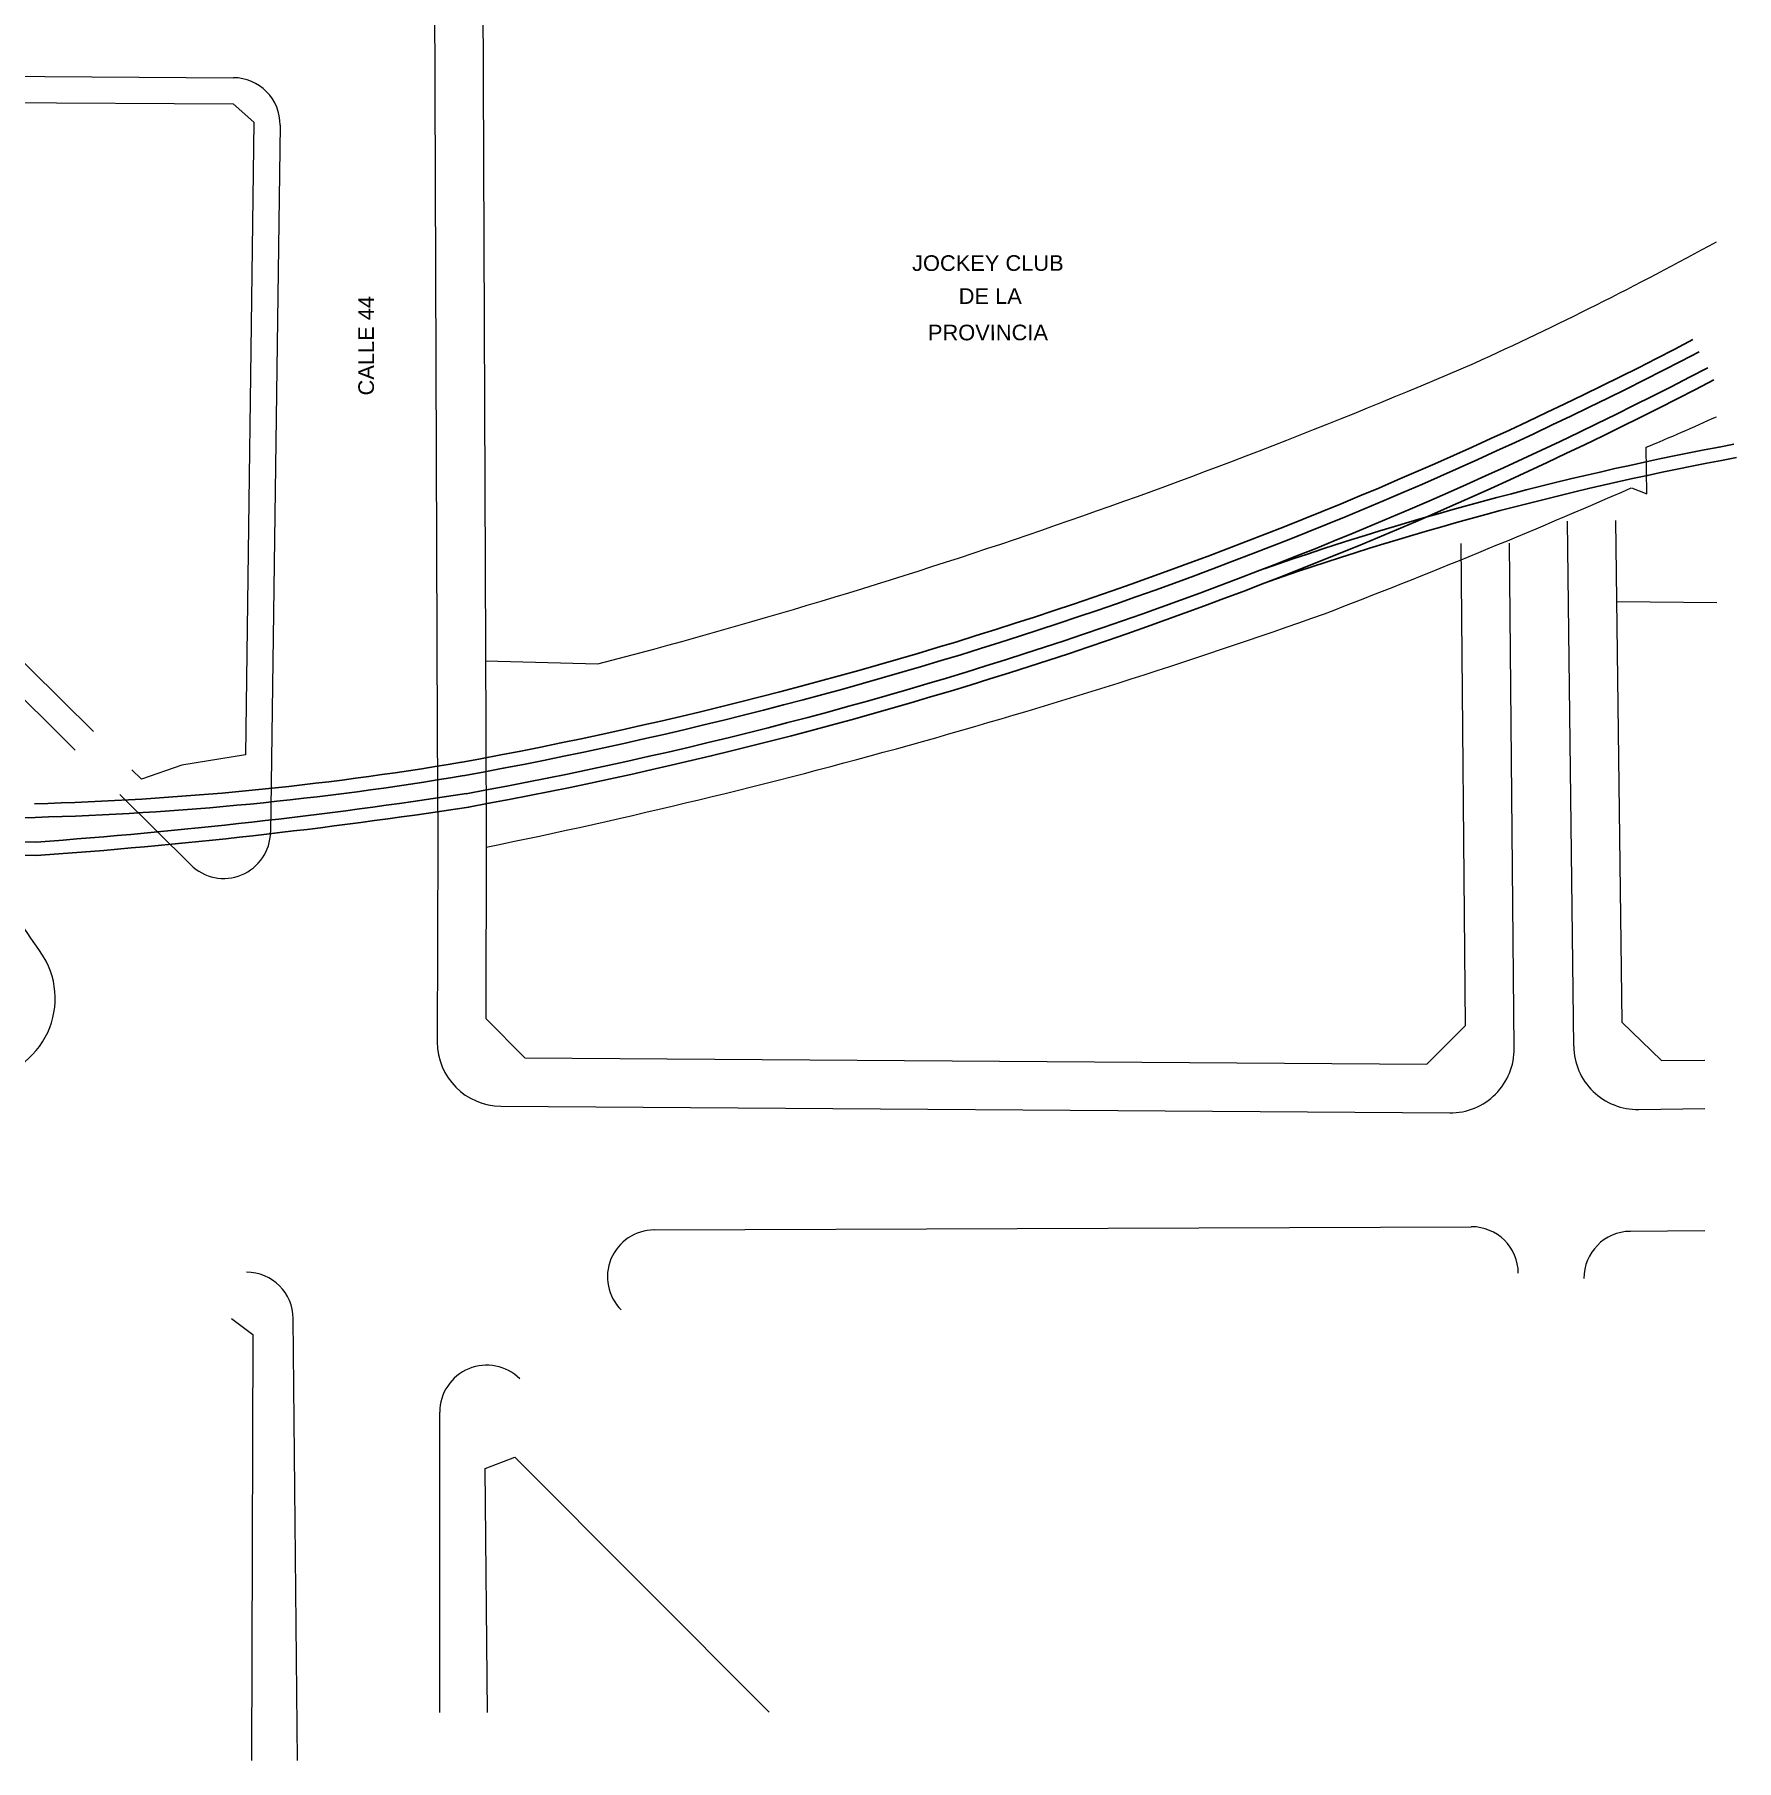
# Model space of a CAD drawing. Header units: millimetres. Extents: x 2669 to 3716, y 1967 to 2664.
# Drawn here: x 3451.3 to 3669.1, y 2107.9 to 2328.9 of the extents above; entities that cross this region are included whole.
import ezdxf
from ezdxf.enums import TextEntityAlignment as Align

# ---------------------------------------------------------------- set-up
doc = ezdxf.new("R2010")
doc.units = ezdxf.units.MM
doc.layers.add('01 Textos', color=7, linetype='Continuous', lineweight=15)
doc.layers.add('03 Manzanas', color=253, linetype='Continuous', lineweight=15)
doc.layers.add('vías', color=8, linetype='Continuous')
doc.styles.add('ROMANS', font='arial.ttf', dxfattribs={"width": 0.7})

msp = doc.modelspace()

# ---------------------------------------------------------------- linework, layer by layer
at = {"layer": '03 Manzanas'}
for p, q in [((3502.27, 2379.38), (3502.83, 2239.75)), ((3647.45, 2266.58), (3648.29, 2199.37)), ((3640.69, 2199.12), (3640.1, 2263.79)), ((3502.83, 2239.75), (3502.89, 2225.88)), ((3502.89, 2225.88), (3502.83, 2199.92)), ((3510.98, 2191.69), (3632.43, 2190.84)), ((3656.62, 2191.27), (3665.08, 2191.39)), ((3530.59, 2175.86), (3635.18, 2176.26)), ((3665.09, 2175.75), (3655.54, 2175.67)), ((3484.94, 2107.94), (3484.39, 2164.51)), ((3503.17, 2114.08), (3503.15, 2152.54))]:
    msp.add_line(p, q, dxfattribs=at)
at = {"layer": '03 Manzanas', "color": 7, "lineweight": 5}
for p, q in [((3508.49, 2379.39), (3509.05, 2239.77)), ((3381.9, 2320.62), (3476.68, 2320.01)), ((3458.82, 2239.65), (3379.66, 2318.05)), ((3476.68, 2320.01), (3479.35, 2317.66)), ((3479.35, 2317.66), (3478.27, 2236.66)), ((3657.65, 2270.1), (3657.58, 2276.06)), ((3655.68, 2270.86), (3657.65, 2270.1)), ((3653.67, 2266.66), (3654.48, 2202.46)), ((3634.44, 2202.04), (3633.88, 2263.74)), ((3653.8, 2256.3), (3666.62, 2256.18)), ((3509.01, 2248.7), (3523.39, 2248.32)), ((3509.05, 2239.77), (3509.1, 2225.86)), ((3478.27, 2236.66), (3470.11, 2235.35)), ((3464.96, 2233.57), (3463.74, 2234.78)), ((3470.11, 2235.35), (3464.96, 2233.57)), ((3509.1, 2225.86), (3509.06, 2202.93)), ((3514.04, 2197.89), (3509.06, 2202.93)), ((3629.49, 2197.08), (3634.44, 2202.04)), ((3659.54, 2197.53), (3654.48, 2202.46)), ((3514.04, 2197.89), (3629.49, 2197.08)), ((3659.54, 2197.53), (3665.07, 2197.61)), ((3476.5, 2164.5), (3479.21, 2162.46)), ((3479.21, 2162.46), (3479.05, 2107.93)), ((3508.95, 2145.33), (3512.74, 2146.78)), ((3512.74, 2146.78), (3545.3, 2114.13)), ((3509.24, 2114.09), (3508.95, 2145.33))]:
    msp.add_line(p, q, dxfattribs=at)
at = {"layer": '03 Manzanas', "lineweight": 5}
for p, q in [((3383.55, 2323.97), (3476.74, 2323.37)), ((3482.7, 2317.28), (3481.49, 2226.78)), ((3456.46, 2237.27), (3379.28, 2313.7)), ((3471.27, 2222.6), (3462.19, 2231.58))]:
    msp.add_line(p, q, dxfattribs=at)
for centre, start, end in [((3476.7, 2317.37), 359.2328, 89.6311), ((3475.49, 2226.86), 225.2749, 359.2328)]:
    msp.add_arc(centre, 6, start, end, dxfattribs=at)
at = {"layer": '03 Manzanas', "color": 7, "lineweight": 5}
for centre, radius, start, end in [((3441.78, 2711.93), 467.2, 294.509, 298.7601), ((3324.18, 3011.56), 788.81, 284.62838, 293.25244), ((3537.37, 2565.27), 313.2, 292.5695, 294.3674), ((3284.25, 3120.02), 926.84, 291.0005, 293.62473), ((3348.69, 3008.5), 799.89, 281.56836, 289.55386)]:
    msp.add_arc(centre, radius, start, end, dxfattribs=at)
at = {"layer": '03 Manzanas'}
for centre, radius, start, end in [((3376.8, 2162.39), 89.79, 32.2228, 41.2548), ((3443.53, 2205.5), 10.39, 267.7279, 27.2966), ((3511.03, 2199.9), 8.2, 179.877, 269.5958), ((3632.49, 2199.04), 8.2, 269.5958, 0.526), ((3656.5, 2199.47), 8.2, 180.7219, 270.8307), ((3530.61, 2169.86), 6, 90.218, 225.0869), ((3635.21, 2170.26), 6, 0.5274, 90.218), ((3655.6, 2169.67), 6, 90.4844, 180.3588), ((3478.39, 2164.45), 6, 0.5564, 89.8465), ((3509.15, 2152.54), 6, 45.1356, 180.0318)]:
    msp.add_arc(centre, radius, start, end, dxfattribs=at)
at = {"layer": 'vías'}
for p, q in [((3422.95, 2228.19), (3451.35, 2228.67)), ((3451.49, 2225.52), (3422.94, 2225.73)), ((3451.47, 2223.78), (3422.94, 2223.99))]:
    msp.add_line(p, q, dxfattribs=at)
for centre, radius, start, end in [((3406.43, 2782.36), 555.61, 280.3029, 297.5681), ((3406.43, 2782.36), 557.35, 280.3029, 297.5681), ((3406.43, 2782.36), 559.68, 280.3029, 297.5681), ((3406.43, 2782.36), 561.42, 280.3029, 297.5681), ((3743.54, 1873.11), 410.2, 100.4958, 109.1937), ((3743.54, 1873.11), 408.46, 100.4958, 109.1896), ((3440.87, 2620.52), 390.25, 271.5266, 279.5969), ((3440.76, 2621.34), 392.81, 271.5438, 279.5907), ((3402.38, 2909.94), 687.92, 274.09231, 278.73572), ((3401.87, 2913.77), 690.04, 274.12331, 278.72772)]:
    msp.add_arc(centre, radius, start, end, dxfattribs=at)

# ---------------------------------------------------------------- texts
at = {"layer": '01 Textos', "style": 'ROMANS'}
for s, p in [('JOCKEY CLUB', (3573.31, 2298.64)), ('DE LA', (3573.61, 2294.41)), ('PROVINCIA', (3573.32, 2289.75))]:
    msp.add_text(s, height=2, rotation=0.061, dxfattribs=at).set_placement(p, align=Align.CENTER)
msp.add_text('CALLE 44', height=2, rotation=90.061, dxfattribs=at).set_placement((3494.72, 2282.69))

doc.saveas('drawing.dxf')
